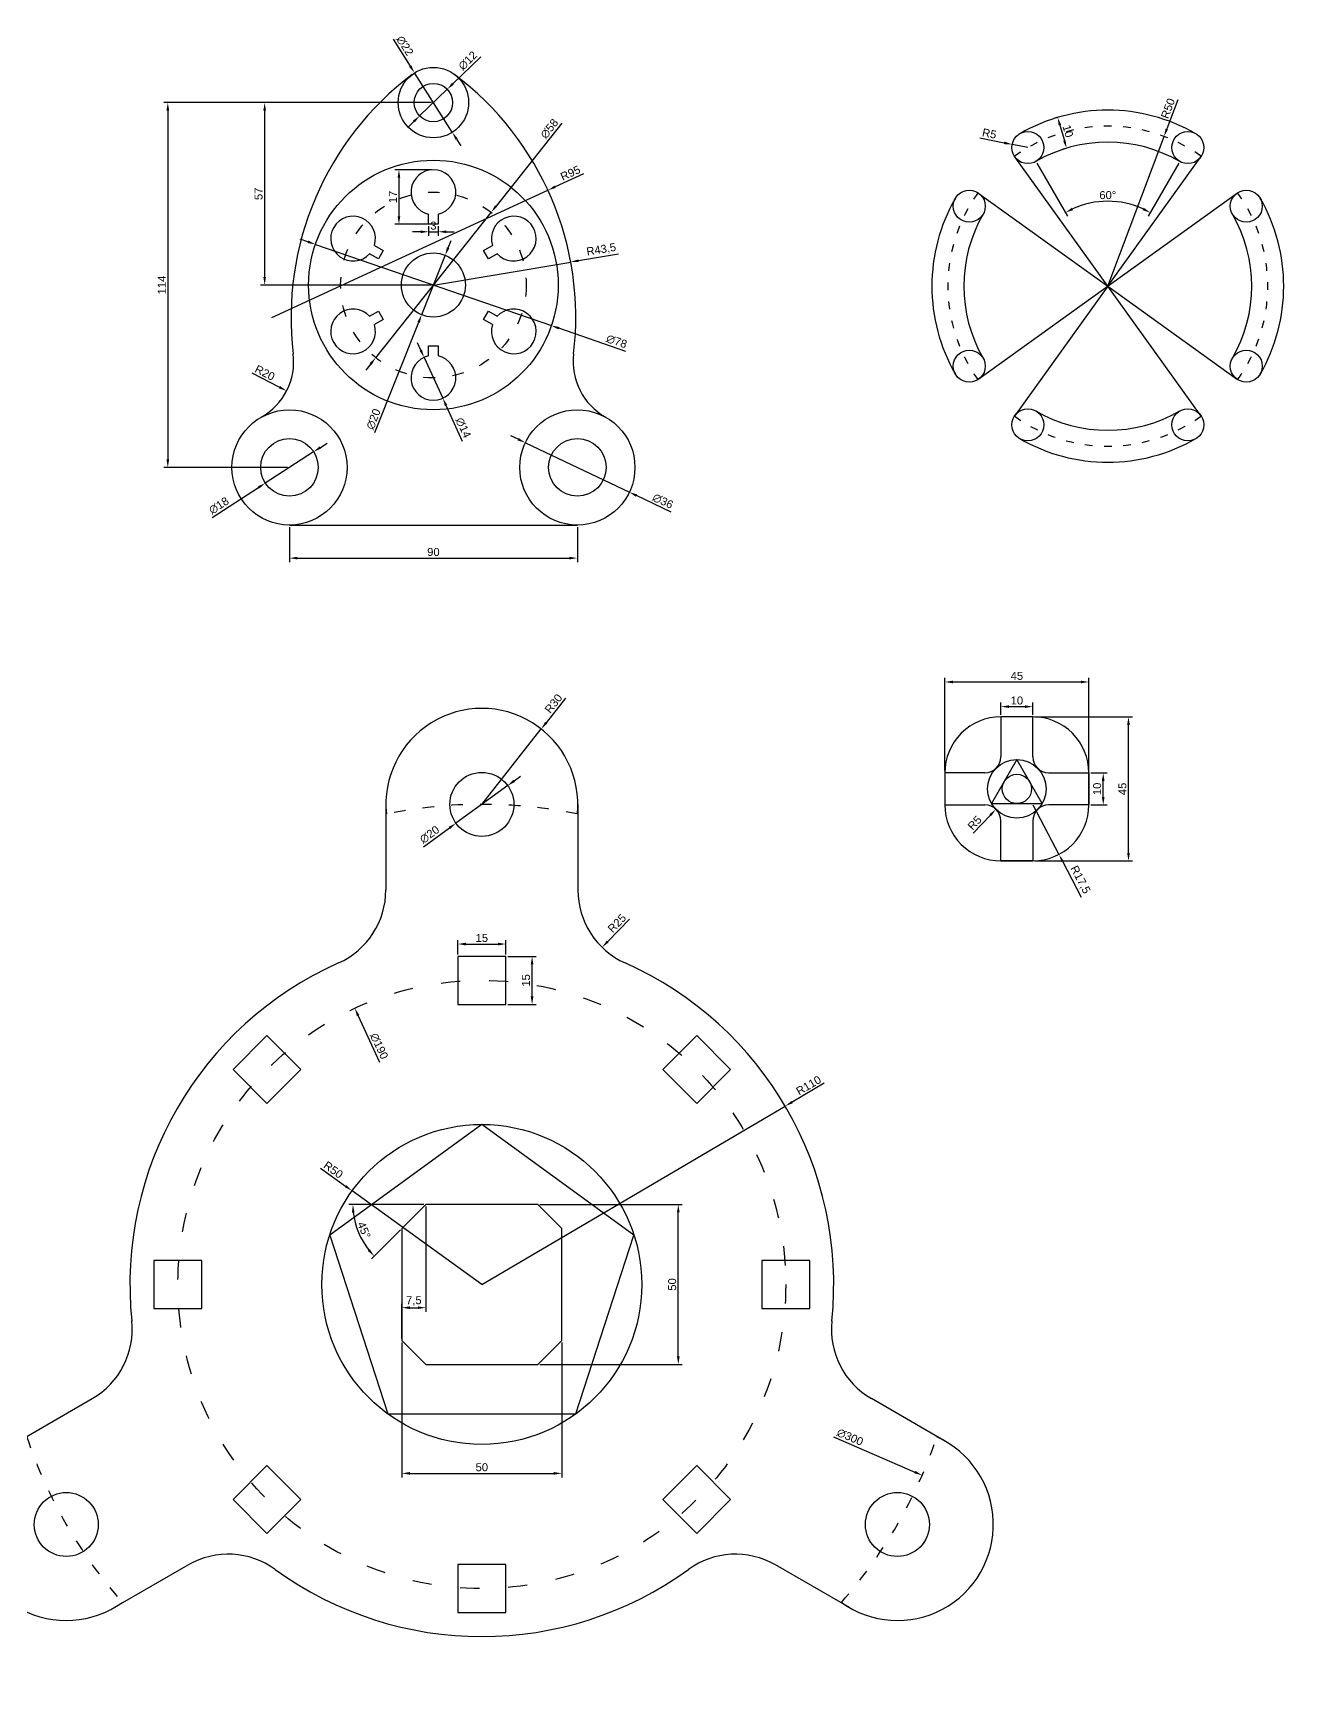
# Model space of a CAD drawing. Header units: millimetres. Extents: x 2087 to 2765, y 1259 to 1819.
# Drawn here: x 2374 to 2765, y 1259 to 1779 of the extents above; entities that cross this region are included whole.
import ezdxf

# ---------------------------------------------------------------- set-up
doc = ezdxf.new("R2010")
doc.units = ezdxf.units.MM
doc.linetypes.add('ACAD_ISO03W100', pattern=[30, 12, -18])
doc.styles.get("Standard").update_dxf_attribs({"font": 'arial.ttf'})
doc.dimstyles.new('ISO-25', dxfattribs={"dimtxt": 2.5, "dimasz": 2.5, "dimexe": 1.25, "dimexo": 0.625, "dimtad": 1, "dimtxsty": 'Standard', "dimcen": 2.5, "dimadec": 0, "dimazin": 0, "dimtfac": 1, "dimtmove": 0, "dimatfit": 3, "dimfxl": 0, "dimarcsym": 0})

# ---------------------------------------------------------------- blocks, each defined once
blk = doc.blocks.new('*U12')
blk.add_lwpolyline([(1.5, -5.34), (1.5, -8.5), (-1.5, -8.5), (-1.5, -5.34)])
blk.add_arc((0, 1.5), 7, 282.3736, 257.6264)
blk = doc.blocks.new('*U13')
at = {"color": 0, "linetype": 'ByBlock', "lineweight": -2, "transparency": 16777216}
blk.add_blockref('*U12', (2499.32, 1727.94), dxfattribs=at)
for p, rotation in [((2475.51, 1714.19), 59.99999999999999), ((2523.14, 1714.19), 300.0000000000001), ((2475.51, 1686.69), 120), ((2523.14, 1686.69), 240), ((2499.32, 1672.94), 180)]:
    blk.add_blockref('*U12', p, dxfattribs=dict(at, rotation=rotation))
blk = doc.blocks.new('*D14')
at = {"color": 0, "lineweight": -2, "transparency": 16777216}
for p, q in [((2514.14, 1771.76), (2505.44, 1763.35)), ((2495.01, 1753.28), (2503.64, 1761.61)), ((2493.21, 1751.54), (2491.41, 1749.8))]:
    blk.add_line(p, q, dxfattribs=at)
at = {"color": 0, "transparency": 16777216}
for points in [[(2505.15, 1763.65), (2505.73, 1763.05), (2503.64, 1761.61)], [(2492.92, 1751.84), (2493.5, 1751.24), (2495.01, 1753.28)]]:
    blk.add_solid(points, dxfattribs=at)
at = {"layer": 'Defpoints', "color": 0, "transparency": 16777216}
for p in [(2503.64, 1761.61), (2495.01, 1753.28)]:
    blk.add_point(p, dxfattribs=at)
at = {"color": 0, "transparency": 16777216, "insert": (2510.07, 1770.56), "char_height": 2.5, "attachment_point": 5, "rotation": 44.0078}
blk.add_mtext('∅12', dxfattribs=at)
blk = doc.blocks.new('*D15')
at = {"color": 0, "lineweight": -2, "transparency": 16777216}
for p, q in [((2486.71, 1777.3), (2492.08, 1768.84)), ((2505.22, 1748.16), (2493.42, 1766.73)), ((2506.56, 1746.05), (2507.91, 1743.94))]:
    blk.add_line(p, q, dxfattribs=at)
at = {"color": 0, "transparency": 16777216}
for points in [[(2492.43, 1769.06), (2491.73, 1768.62), (2493.42, 1766.73)], [(2506.92, 1746.27), (2506.21, 1745.83), (2505.22, 1748.16)]]:
    blk.add_solid(points, dxfattribs=at)
at = {"layer": 'Defpoints', "color": 0, "transparency": 16777216}
for p in [(2493.42, 1766.73), (2505.22, 1748.16)]:
    blk.add_point(p, dxfattribs=at)
at = {"color": 0, "transparency": 16777216, "insert": (2490.39, 1775.18), "char_height": 2.5, "attachment_point": 5, "rotation": 302.4365}
blk.add_mtext('∅22', dxfattribs=at)
blk = doc.blocks.new('*D16')
at = {"color": 0, "lineweight": -2, "transparency": 16777216}
for p, q in [((2461.88, 1648.34), (2446.77, 1638.55)), ((2463.98, 1649.7), (2466.07, 1651.05)), ((2430.17, 1627.8), (2444.67, 1637.19))]:
    blk.add_line(p, q, dxfattribs=at)
at = {"color": 0, "transparency": 16777216}
for points in [[(2463.75, 1650.05), (2464.2, 1649.35), (2461.88, 1648.34)], [(2444.44, 1637.54), (2444.9, 1636.84), (2446.77, 1638.55)]]:
    blk.add_solid(points, dxfattribs=at)
at = {"layer": 'Defpoints', "color": 0, "transparency": 16777216}
for p in [(2461.88, 1648.34), (2446.77, 1638.55)]:
    blk.add_point(p, dxfattribs=at)
at = {"color": 0, "transparency": 16777216, "insert": (2432.27, 1631.51), "char_height": 2.5, "attachment_point": 5, "rotation": 32.9239}
blk.add_mtext('∅18', dxfattribs=at)
blk = doc.blocks.new('*D17')
at = {"color": 0, "lineweight": -2, "transparency": 16777216}
for p, q in [((2525.81, 1652.26), (2523.56, 1653.33)), ((2528.07, 1651.18), (2560.58, 1635.71)), ((2573.61, 1629.51), (2562.83, 1634.63))]:
    blk.add_line(p, q, dxfattribs=at)
at = {"color": 0, "transparency": 16777216}
for points in [[(2525.99, 1652.63), (2525.63, 1651.88), (2528.07, 1651.18)], [(2563.01, 1635.01), (2562.65, 1634.26), (2560.58, 1635.71)]]:
    blk.add_solid(points, dxfattribs=at)
at = {"layer": 'Defpoints', "color": 0, "transparency": 16777216}
for p in [(2528.07, 1651.18), (2560.58, 1635.71)]:
    blk.add_point(p, dxfattribs=at)
at = {"color": 0, "transparency": 16777216, "insert": (2571.05, 1632.91), "char_height": 2.5, "attachment_point": 5, "rotation": 334.5445}
blk.add_mtext('∅36', dxfattribs=at)
blk = doc.blocks.new('*D18')
at = {"color": 0, "lineweight": -2, "transparency": 16777216}
for p, q in [((2460.08, 1713.96), (2457.72, 1714.77)), ((2462.45, 1713.14), (2536.2, 1687.75)), ((2559.52, 1679.72), (2538.56, 1686.93))]:
    blk.add_line(p, q, dxfattribs=at)
at = {"color": 0, "transparency": 16777216}
for points in [[(2460.22, 1714.35), (2459.95, 1713.56), (2462.45, 1713.14)], [(2538.7, 1687.33), (2538.43, 1686.54), (2536.2, 1687.75)]]:
    blk.add_solid(points, dxfattribs=at)
at = {"layer": 'Defpoints', "color": 0, "transparency": 16777216}
for p in [(2462.45, 1713.14), (2536.2, 1687.75)]:
    blk.add_point(p, dxfattribs=at)
at = {"color": 0, "transparency": 16777216, "insert": (2556.59, 1682.81), "char_height": 2.5, "attachment_point": 5, "rotation": 341.0001}
blk.add_mtext('∅78', dxfattribs=at)
blk = doc.blocks.new('*D19')
at = {"color": 0, "lineweight": -2, "transparency": 16777216}
for p, q in [((2539.48, 1751.01), (2518.91, 1725.11)), ((2481.29, 1677.74), (2517.36, 1723.15)), ((2479.73, 1675.78), (2478.18, 1673.82))]:
    blk.add_line(p, q, dxfattribs=at)
at = {"color": 0, "transparency": 16777216}
for points in [[(2518.59, 1725.37), (2519.24, 1724.85), (2517.36, 1723.15)], [(2479.41, 1676.04), (2480.06, 1675.52), (2481.29, 1677.74)]]:
    blk.add_solid(points, dxfattribs=at)
at = {"layer": 'Defpoints', "color": 0, "transparency": 16777216}
for p in [(2517.36, 1723.15), (2481.29, 1677.74)]:
    blk.add_point(p, dxfattribs=at)
at = {"color": 0, "transparency": 16777216, "insert": (2535.58, 1749.27), "char_height": 2.5, "attachment_point": 5, "rotation": 51.5446}
blk.add_mtext('∅58', dxfattribs=at)
blk = doc.blocks.new('*D20')
at = {"color": 0, "lineweight": -2, "transparency": 16777216}
for p, q in [((2495.36, 1680.08), (2494.32, 1682.35)), ((2496.41, 1677.81), (2502.24, 1665.08)), ((2508.43, 1651.59), (2503.28, 1662.81))]:
    blk.add_line(p, q, dxfattribs=at)
at = {"color": 0, "transparency": 16777216}
for points in [[(2495.74, 1680.25), (2494.98, 1679.91), (2496.41, 1677.81)], [(2503.66, 1662.98), (2502.91, 1662.64), (2502.24, 1665.08)]]:
    blk.add_solid(points, dxfattribs=at)
at = {"layer": 'Defpoints', "color": 0, "transparency": 16777216}
for p in [(2496.41, 1677.81), (2502.24, 1665.08)]:
    blk.add_point(p, dxfattribs=at)
at = {"color": 0, "transparency": 16777216, "insert": (2508.65, 1655.84), "char_height": 2.5, "attachment_point": 5, "rotation": 294.6378}
blk.add_mtext('∅14', dxfattribs=at)
blk = doc.blocks.new('*D21')
at = {"color": 0, "lineweight": -2, "transparency": 16777216}
for p, q in [((2503.93, 1712.07), (2504.85, 1714.39)), ((2503.01, 1709.74), (2495.64, 1691.15)), ((2481.05, 1654.31), (2494.72, 1688.82))]:
    blk.add_line(p, q, dxfattribs=at)
at = {"color": 0, "transparency": 16777216}
for points in [[(2503.54, 1712.22), (2504.31, 1711.91), (2503.01, 1709.74)], [(2494.33, 1688.98), (2495.11, 1688.67), (2495.64, 1691.15)]]:
    blk.add_solid(points, dxfattribs=at)
at = {"layer": 'Defpoints', "color": 0, "transparency": 16777216}
for p in [(2503.01, 1709.74), (2495.64, 1691.15)]:
    blk.add_point(p, dxfattribs=at)
at = {"color": 0, "transparency": 16777216, "insert": (2480.6, 1658.54), "char_height": 2.5, "attachment_point": 5, "rotation": 68.3882}
blk.add_mtext('∅20', dxfattribs=at)
blk = doc.blocks.new('*D22')
at = {"color": 0, "lineweight": -2, "transparency": 16777216}
for p, q in [((2498.7, 1757.44), (2445.32, 1757.44)), ((2446.57, 1754.94), (2446.57, 1702.94)), ((2498.7, 1700.44), (2445.32, 1700.44))]:
    blk.add_line(p, q, dxfattribs=at)
at = {"color": 0, "transparency": 16777216}
for points in [[(2446.15, 1754.94), (2446.98, 1754.94), (2446.57, 1757.44)], [(2446.15, 1702.94), (2446.98, 1702.94), (2446.57, 1700.44)]]:
    blk.add_solid(points, dxfattribs=at)
at = {"layer": 'Defpoints', "color": 0, "transparency": 16777216}
for p in [(2499.32, 1757.44), (2446.57, 1700.44), (2499.32, 1700.44)]:
    blk.add_point(p, dxfattribs=at)
at = {"color": 0, "transparency": 16777216, "insert": (2444.67, 1728.94), "char_height": 2.5, "attachment_point": 5, "rotation": 90}
blk.add_mtext('57', dxfattribs=at)
blk = doc.blocks.new('*D23')
at = {"color": 0, "lineweight": -2, "transparency": 16777216}
for p, q in [((2498.7, 1757.44), (2415.05, 1757.44)), ((2416.3, 1754.94), (2416.3, 1645.94)), ((2453.7, 1643.44), (2415.05, 1643.44))]:
    blk.add_line(p, q, dxfattribs=at)
at = {"color": 0, "transparency": 16777216}
for points in [[(2415.88, 1754.94), (2416.71, 1754.94), (2416.3, 1757.44)], [(2415.88, 1645.94), (2416.71, 1645.94), (2416.3, 1643.44)]]:
    blk.add_solid(points, dxfattribs=at)
at = {"layer": 'Defpoints', "color": 0, "transparency": 16777216}
for p in [(2499.32, 1757.44), (2416.3, 1643.44), (2454.32, 1643.44)]:
    blk.add_point(p, dxfattribs=at)
at = {"color": 0, "transparency": 16777216, "insert": (2414.42, 1700.44), "char_height": 2.5, "attachment_point": 5, "rotation": 90}
blk.add_mtext('114', dxfattribs=at)
blk = doc.blocks.new('*D24')
at = {"color": 0, "lineweight": -2, "transparency": 16777216}
for p, q in [((2454.32, 1624.82), (2454.32, 1613.86)), ((2544.32, 1624.82), (2544.32, 1613.86)), ((2456.82, 1615.11), (2541.82, 1615.11))]:
    blk.add_line(p, q, dxfattribs=at)
at = {"color": 0, "transparency": 16777216}
for points in [[(2456.82, 1615.53), (2456.82, 1614.7), (2454.32, 1615.11)], [(2541.82, 1615.53), (2541.82, 1614.7), (2544.32, 1615.11)]]:
    blk.add_solid(points, dxfattribs=at)
at = {"layer": 'Defpoints', "color": 0, "transparency": 16777216}
for p in [(2454.32, 1625.44), (2544.32, 1625.44), (2544.32, 1615.11)]:
    blk.add_point(p, dxfattribs=at)
at = {"color": 0, "transparency": 16777216, "insert": (2499.32, 1617.02), "char_height": 2.5, "attachment_point": 5}
blk.add_mtext('90', dxfattribs=at)
blk = doc.blocks.new('*D25')
at = {"color": 0, "lineweight": -2, "transparency": 16777216}
for p, q in [((2498.7, 1736.44), (2487.3, 1736.44)), ((2488.55, 1733.94), (2488.55, 1721.94)), ((2498.7, 1719.44), (2487.3, 1719.44))]:
    blk.add_line(p, q, dxfattribs=at)
at = {"color": 0, "transparency": 16777216}
for points in [[(2488.13, 1733.94), (2488.97, 1733.94), (2488.55, 1736.44)], [(2488.13, 1721.94), (2488.97, 1721.94), (2488.55, 1719.44)]]:
    blk.add_solid(points, dxfattribs=at)
at = {"layer": 'Defpoints', "color": 0, "transparency": 16777216}
for p in [(2499.32, 1736.44), (2488.55, 1719.44), (2499.32, 1719.44)]:
    blk.add_point(p, dxfattribs=at)
at = {"color": 0, "transparency": 16777216, "insert": (2486.67, 1727.94), "char_height": 2.5, "attachment_point": 5, "rotation": 90}
blk.add_mtext('17', dxfattribs=at)
blk = doc.blocks.new('*D26')
at = {"color": 0, "lineweight": -2, "transparency": 16777216}
for p, q in [((2495.32, 1717.08), (2492.82, 1717.08)), ((2497.82, 1718.82), (2497.82, 1715.83)), ((2497.82, 1717.08), (2500.82, 1717.08)), ((2500.82, 1718.82), (2500.82, 1715.83)), ((2503.32, 1717.08), (2505.82, 1717.08))]:
    blk.add_line(p, q, dxfattribs=at)
at = {"color": 0, "transparency": 16777216}
for points in [[(2495.32, 1717.49), (2495.32, 1716.66), (2497.82, 1717.08)], [(2503.32, 1717.49), (2503.32, 1716.66), (2500.82, 1717.08)]]:
    blk.add_solid(points, dxfattribs=at)
at = {"layer": 'Defpoints', "color": 0, "transparency": 16777216}
for p in [(2497.82, 1719.44), (2500.82, 1719.44), (2500.82, 1717.08)]:
    blk.add_point(p, dxfattribs=at)
at = {"color": 0, "transparency": 16777216, "insert": (2499.32, 1718.98), "char_height": 2.5, "attachment_point": 5}
blk.add_mtext('3', dxfattribs=at)
blk = doc.blocks.new('*D27')
at = {"color": 0, "lineweight": -2, "transparency": 16777216}
for p, q in [((2546.23, 1735.2), (2537.38, 1731.12)), ((2448.83, 1690.32), (2535.11, 1730.07))]:
    blk.add_line(p, q, dxfattribs=at)
at = {"color": 0, "transparency": 16777216}
blk.add_solid([(2537.21, 1731.5), (2537.55, 1730.74), (2535.11, 1730.07)], dxfattribs=at)
at = {"layer": 'Defpoints', "color": 0, "transparency": 16777216}
for p in [(2535.11, 1730.07), (2448.83, 1690.32)]:
    blk.add_point(p, dxfattribs=at)
at = {"color": 0, "transparency": 16777216, "insert": (2542.14, 1735.41), "char_height": 2.5, "attachment_point": 5, "rotation": 24.7403}
blk.add_mtext('R95', dxfattribs=at)
blk = doc.blocks.new('*D28')
at = {"color": 0, "lineweight": -2, "transparency": 16777216}
for p, q in [((2557.17, 1710.13), (2544.69, 1708.04)), ((2499.32, 1700.44), (2542.23, 1707.63))]:
    blk.add_line(p, q, dxfattribs=at)
at = {"color": 0, "transparency": 16777216}
blk.add_solid([(2544.62, 1708.45), (2544.76, 1707.63), (2542.23, 1707.63)], dxfattribs=at)
at = {"layer": 'Defpoints', "color": 0, "transparency": 16777216}
for p in [(2542.23, 1707.63), (2499.32, 1700.44)]:
    blk.add_point(p, dxfattribs=at)
at = {"color": 0, "transparency": 16777216, "insert": (2551.81, 1711.39), "char_height": 2.5, "attachment_point": 5, "rotation": 9.5075}
blk.add_mtext('R43,5', dxfattribs=at)
blk = doc.blocks.new('*D29')
at = {"color": 0, "lineweight": -2, "transparency": 16777216}
blk.add_line((2442.56, 1672.97), (2451.2, 1668.51), dxfattribs=at)
at = {"color": 0, "transparency": 16777216}
blk.add_solid([(2451.39, 1668.88), (2451.01, 1668.14), (2453.42, 1667.37)], dxfattribs=at)
at = {"layer": 'Defpoints', "color": 0, "transparency": 16777216}
for p in [(2435.65, 1676.54), (2453.42, 1667.37)]:
    blk.add_point(p, dxfattribs=at)
at = {"color": 0, "transparency": 16777216, "insert": (2446.64, 1673), "char_height": 2.5, "attachment_point": 5, "rotation": 332.702}
blk.add_mtext('R20', dxfattribs=at)
blk = doc.blocks.new('*D30')
at = {"color": 0, "lineweight": -2, "transparency": 16777216}
for p, q in [((2687.94, 1738.51), (2697.49, 1721.98)), ((2732.32, 1738.51), (2722.78, 1721.98))]:
    blk.add_line(p, q, dxfattribs=at)
blk.add_arc((2710.13, 1700.08), 26.54, 65.3992, 114.6008, dxfattribs=at)
at = {"color": 0, "transparency": 16777216}
for points in [[(2699.27, 1723.84), (2698.89, 1724.58), (2696.86, 1723.06)], [(2721.37, 1724.58), (2720.99, 1723.84), (2723.4, 1723.06)]]:
    blk.add_solid(points, dxfattribs=at)
at = {"layer": 'Defpoints', "color": 0, "transparency": 16777216}
for p in [(2685.13, 1743.38), (2735.13, 1743.38), (2687.63, 1739.05), (2732.63, 1739.05), (2714.74, 1726.21)]:
    blk.add_point(p, dxfattribs=at)
at = {"color": 0, "transparency": 16777216, "insert": (2710.13, 1728.52), "char_height": 2.5, "attachment_point": 5}
blk.add_mtext('60°', dxfattribs=at)
blk = doc.blocks.new('*D31')
at = {"color": 0, "lineweight": -2, "transparency": 16777216}
for p, q in [((2694.22, 1752.73), (2693.26, 1752.45)), ((2695.16, 1750.4), (2696.55, 1745.59)), ((2697.01, 1743.12), (2696.04, 1742.84))]:
    blk.add_line(p, q, dxfattribs=at)
at = {"color": 0, "transparency": 16777216}
for points in [[(2695.56, 1750.51), (2694.76, 1750.28), (2694.46, 1752.8)], [(2696.95, 1745.71), (2696.15, 1745.48), (2697.24, 1743.19)]]:
    blk.add_solid(points, dxfattribs=at)
at = {"layer": 'Defpoints', "color": 0, "transparency": 16777216}
for p in [(2694.82, 1752.9), (2697.24, 1743.19), (2697.61, 1743.3)]:
    blk.add_point(p, dxfattribs=at)
at = {"color": 0, "transparency": 16777216, "insert": (2697.68, 1748.52), "char_height": 2.5, "attachment_point": 5, "rotation": 286.1598}
blk.add_mtext('10', dxfattribs=at)
blk = doc.blocks.new('*D32')
at = {"color": 0, "lineweight": -2, "transparency": 16777216}
for p, q in [((2732, 1758.32), (2728.59, 1749.22)), ((2710.13, 1700.08), (2727.71, 1746.88))]:
    blk.add_line(p, q, dxfattribs=at)
at = {"color": 0, "transparency": 16777216}
blk.add_solid([(2728.2, 1749.37), (2728.98, 1749.08), (2727.71, 1746.88)], dxfattribs=at)
at = {"layer": 'Defpoints', "color": 0, "transparency": 16777216}
for p in [(2727.71, 1746.88), (2710.13, 1700.08)]:
    blk.add_point(p, dxfattribs=at)
at = {"color": 0, "transparency": 16777216, "insert": (2728.95, 1755.61), "char_height": 2.5, "attachment_point": 5, "rotation": 69.4189}
blk.add_mtext('R50', dxfattribs=at)
blk = doc.blocks.new('*D33')
at = {"color": 0, "lineweight": -2, "transparency": 16777216}
for p, q in [((2670.14, 1746.42), (2677.78, 1744.87)), ((2685.13, 1743.38), (2680.23, 1744.37))]:
    blk.add_line(p, q, dxfattribs=at)
at = {"color": 0, "transparency": 16777216}
blk.add_solid([(2677.86, 1745.28), (2677.7, 1744.46), (2680.23, 1744.37)], dxfattribs=at)
at = {"layer": 'Defpoints', "color": 0, "transparency": 16777216}
for p in [(2680.23, 1744.37), (2685.13, 1743.38)]:
    blk.add_point(p, dxfattribs=at)
at = {"color": 0, "transparency": 16777216, "insert": (2673.11, 1747.75), "char_height": 2.5, "attachment_point": 5, "rotation": 348.5253}
blk.add_mtext('R5', dxfattribs=at)
blk = doc.blocks.new('*U45')
blk.add_lwpolyline([(-7.5, -7.5), (7.5, -7.5), (7.5, 7.5), (-7.5, 7.5)], close=True)
blk = doc.blocks.new('*U46')
at = {"color": 0, "linetype": 'ByBlock', "lineweight": -2, "transparency": 16777216}
blk.add_blockref('*U45', (2734.21, 1483.17), dxfattribs=at)
for p, rotation in [((2667.03, 1455.35), 45), ((2801.38, 1455.35), 315), ((2639.21, 1388.17), 90), ((2829.21, 1388.17), 270), ((2667.03, 1321), 135), ((2801.38, 1321), 225), ((2734.21, 1293.17), 180)]:
    blk.add_blockref('*U45', p, dxfattribs=dict(at, rotation=rotation))
blk = doc.blocks.new('*U47')
for p, q in [((-30, 9.77), (-30, -16.94)), ((30, 9.77), (30, -16.94))]:
    blk.add_line(p, q)
blk.add_circle((0, 9.77), 10)
for centre, radius, start, end in [((0, 9.77), 30, 354.2608, 185.7392), ((0, 9.77), 30, 354.2608, 185.7392), ((0, 9.77), 30, 354.2608, 185.7392), ((-55, -16.94), 25, 294.0421, 0), ((55, -16.94), 25, 180, 245.9579)]:
    blk.add_arc(centre, radius, start, end)
at = {"linetype": 'ACAD_ISO03W100', "ltscale": 0.3}
blk.add_arc((0, -140.23), 150, 78.5217, 101.4783, dxfattribs=at)
blk = doc.blocks.new('*U48')
at = {"color": 0, "linetype": 'ByBlock', "lineweight": -2, "transparency": 16777216}
blk.add_blockref('*U47', (2734.21, 1528.4), dxfattribs=at)
for p, rotation in [((2612.77, 1318.06), 120), ((2855.65, 1318.06), 240)]:
    blk.add_blockref('*U47', p, dxfattribs=dict(at, rotation=rotation))
blk = doc.blocks.new('*D49')
at = {"color": 0, "lineweight": -2, "transparency": 16777216}
for p, q in [((2506.96, 1491.3), (2506.96, 1495.78)), ((2509.46, 1494.53), (2519.46, 1494.53)), ((2521.96, 1491.3), (2521.96, 1495.78))]:
    blk.add_line(p, q, dxfattribs=at)
at = {"color": 0, "transparency": 16777216}
for points in [[(2509.46, 1494.95), (2509.46, 1494.11), (2506.96, 1494.53)], [(2519.46, 1494.95), (2519.46, 1494.11), (2521.96, 1494.53)]]:
    blk.add_solid(points, dxfattribs=at)
at = {"layer": 'Defpoints', "color": 0, "transparency": 16777216}
for p in [(2521.96, 1494.53), (2506.96, 1490.67), (2521.96, 1490.67)]:
    blk.add_point(p, dxfattribs=at)
at = {"color": 0, "transparency": 16777216, "insert": (2514.46, 1496.43), "char_height": 2.5, "attachment_point": 5}
blk.add_mtext('15', dxfattribs=at)
blk = doc.blocks.new('*D50')
at = {"color": 0, "lineweight": -2, "transparency": 16777216}
for p, q in [((2522.58, 1490.67), (2531.42, 1490.67)), ((2530.17, 1478.17), (2530.17, 1488.17)), ((2522.58, 1475.67), (2531.42, 1475.67))]:
    blk.add_line(p, q, dxfattribs=at)
at = {"color": 0, "transparency": 16777216}
for points in [[(2529.75, 1488.17), (2530.58, 1488.17), (2530.17, 1490.67)], [(2529.75, 1478.17), (2530.58, 1478.17), (2530.17, 1475.67)]]:
    blk.add_solid(points, dxfattribs=at)
at = {"layer": 'Defpoints', "color": 0, "transparency": 16777216}
for p in [(2521.96, 1490.67), (2530.17, 1490.67), (2521.96, 1475.67)]:
    blk.add_point(p, dxfattribs=at)
at = {"color": 0, "transparency": 16777216, "insert": (2528.27, 1483.17), "char_height": 2.5, "attachment_point": 5, "rotation": 90}
blk.add_mtext('15', dxfattribs=at)
blk = doc.blocks.new('*D51')
at = {"color": 0, "lineweight": -2, "transparency": 16777216}
for p, q in [((2496.96, 1412.55), (2496.96, 1379.66)), ((2489.46, 1371.3), (2489.46, 1382.16)), ((2491.96, 1380.91), (2494.46, 1380.91))]:
    blk.add_line(p, q, dxfattribs=at)
at = {"color": 0, "transparency": 16777216}
for points in [[(2491.96, 1381.33), (2491.96, 1380.5), (2489.46, 1380.91)], [(2494.46, 1381.33), (2494.46, 1380.5), (2496.96, 1380.91)]]:
    blk.add_solid(points, dxfattribs=at)
at = {"layer": 'Defpoints', "color": 0, "transparency": 16777216}
for p in [(2496.96, 1413.17), (2496.96, 1380.91), (2489.46, 1370.67)]:
    blk.add_point(p, dxfattribs=at)
at = {"color": 0, "transparency": 16777216, "insert": (2493.21, 1383.03), "char_height": 2.5, "attachment_point": 5}
blk.add_mtext('7,5', dxfattribs=at)
blk = doc.blocks.new('*D52')
at = {"color": 0, "lineweight": -2, "transparency": 16777216}
for p, q in [((2489.46, 1370.05), (2489.46, 1327.9)), ((2539.46, 1370.05), (2539.46, 1327.9)), ((2491.96, 1329.15), (2536.96, 1329.15))]:
    blk.add_line(p, q, dxfattribs=at)
at = {"color": 0, "transparency": 16777216}
for points in [[(2491.96, 1329.57), (2491.96, 1328.74), (2489.46, 1329.15)], [(2536.96, 1329.57), (2536.96, 1328.74), (2539.46, 1329.15)]]:
    blk.add_solid(points, dxfattribs=at)
at = {"layer": 'Defpoints', "color": 0, "transparency": 16777216}
for p in [(2489.46, 1370.67), (2539.46, 1370.67), (2539.46, 1329.15)]:
    blk.add_point(p, dxfattribs=at)
at = {"color": 0, "transparency": 16777216, "insert": (2514.46, 1331.05), "char_height": 2.5, "attachment_point": 5}
blk.add_mtext('50', dxfattribs=at)
blk = doc.blocks.new('*D53')
at = {"color": 0, "lineweight": -2, "transparency": 16777216}
for p, q in [((2532.58, 1413.17), (2577.12, 1413.17)), ((2575.87, 1365.67), (2575.87, 1410.67)), ((2532.58, 1363.17), (2577.12, 1363.17))]:
    blk.add_line(p, q, dxfattribs=at)
at = {"color": 0, "transparency": 16777216}
for points in [[(2575.45, 1410.67), (2576.29, 1410.67), (2575.87, 1413.17)], [(2575.45, 1365.67), (2576.29, 1365.67), (2575.87, 1363.17)]]:
    blk.add_solid(points, dxfattribs=at)
at = {"layer": 'Defpoints', "color": 0, "transparency": 16777216}
for p in [(2531.96, 1413.17), (2575.87, 1413.17), (2531.96, 1363.17)]:
    blk.add_point(p, dxfattribs=at)
at = {"color": 0, "transparency": 16777216, "insert": (2573.97, 1388.17), "char_height": 2.5, "attachment_point": 5, "rotation": 90}
blk.add_mtext('50', dxfattribs=at)
blk = doc.blocks.new('*D54')
at = {"color": 0, "lineweight": -2, "transparency": 16777216}
for p, q in [((2540.6, 1571.32), (2534.58, 1563.69)), ((2514.46, 1538.17), (2533.03, 1561.73))]:
    blk.add_line(p, q, dxfattribs=at)
at = {"color": 0, "transparency": 16777216}
blk.add_solid([(2534.25, 1563.95), (2534.91, 1563.43), (2533.03, 1561.73)], dxfattribs=at)
at = {"layer": 'Defpoints', "color": 0, "transparency": 16777216}
for p in [(2533.03, 1561.73), (2514.46, 1538.17)]:
    blk.add_point(p, dxfattribs=at)
at = {"color": 0, "transparency": 16777216, "insert": (2536.87, 1569.67), "char_height": 2.5, "attachment_point": 5, "rotation": 51.7463}
blk.add_mtext('R30', dxfattribs=at)
blk = doc.blocks.new('*D55')
at = {"color": 0, "lineweight": -2, "transparency": 16777216}
for p, q in [((2463.99, 1424.55), (2471.87, 1418.87)), ((2514.46, 1388.17), (2473.9, 1417.41))]:
    blk.add_line(p, q, dxfattribs=at)
at = {"color": 0, "transparency": 16777216}
blk.add_solid([(2472.11, 1419.21), (2471.62, 1418.53), (2473.9, 1417.41)], dxfattribs=at)
at = {"layer": 'Defpoints', "color": 0, "transparency": 16777216}
for p in [(2473.9, 1417.41), (2514.46, 1388.17)]:
    blk.add_point(p, dxfattribs=at)
at = {"color": 0, "transparency": 16777216, "insert": (2468.03, 1423.98), "char_height": 2.5, "attachment_point": 5, "rotation": 324.217}
blk.add_mtext('R50', dxfattribs=at)
blk = doc.blocks.new('*D56')
at = {"color": 0, "lineweight": -2, "transparency": 16777216}
for p, q in [((2621.51, 1451.06), (2611.46, 1445.16)), ((2514.46, 1388.17), (2609.3, 1443.89))]:
    blk.add_line(p, q, dxfattribs=at)
at = {"color": 0, "transparency": 16777216}
blk.add_solid([(2611.25, 1445.52), (2611.67, 1444.8), (2609.3, 1443.89)], dxfattribs=at)
at = {"layer": 'Defpoints', "color": 0, "transparency": 16777216}
for p in [(2609.3, 1443.89), (2514.46, 1388.17)]:
    blk.add_point(p, dxfattribs=at)
at = {"color": 0, "transparency": 16777216, "insert": (2616.6, 1450.38), "char_height": 2.5, "attachment_point": 5, "rotation": 30.4351}
blk.add_mtext('R110', dxfattribs=at)
blk = doc.blocks.new('*D57')
at = {"color": 0, "lineweight": -2, "transparency": 16777216}
blk.add_line((2560.58, 1502.3), (2553.8, 1495.31), dxfattribs=at)
at = {"color": 0, "transparency": 16777216}
blk.add_solid([(2553.5, 1495.6), (2554.09, 1495.02), (2552.06, 1493.51)], dxfattribs=at)
at = {"layer": 'Defpoints', "color": 0, "transparency": 16777216}
for p in [(2569.46, 1511.46), (2552.06, 1493.51)]:
    blk.add_point(p, dxfattribs=at)
at = {"color": 0, "transparency": 16777216, "insert": (2556.69, 1501.02), "char_height": 2.5, "attachment_point": 5, "rotation": 45.8828}
blk.add_mtext('R25', dxfattribs=at)
blk = doc.blocks.new('*D58')
at = {"color": 0, "lineweight": -2, "transparency": 16777216}
for p, q in [((2522.55, 1544.05), (2506.37, 1532.29)), ((2524.57, 1545.52), (2526.59, 1546.99)), ((2496.22, 1524.92), (2504.35, 1530.82))]:
    blk.add_line(p, q, dxfattribs=at)
at = {"color": 0, "transparency": 16777216}
for points in [[(2524.32, 1545.86), (2524.81, 1545.18), (2522.55, 1544.05)], [(2504.1, 1531.16), (2504.59, 1530.48), (2506.37, 1532.29)]]:
    blk.add_solid(points, dxfattribs=at)
at = {"layer": 'Defpoints', "color": 0, "transparency": 16777216}
for p in [(2522.55, 1544.05), (2506.37, 1532.29)]:
    blk.add_point(p, dxfattribs=at)
at = {"color": 0, "transparency": 16777216, "insert": (2498.12, 1528.73), "char_height": 2.5, "attachment_point": 5, "rotation": 36.0118}
blk.add_mtext('∅20', dxfattribs=at)
blk = doc.blocks.new('*D59')
at = {"color": 0, "lineweight": -2, "transparency": 16777216}
blk.add_line((2482.55, 1457.52), (2475.79, 1472.2), dxfattribs=at)
at = {"color": 0, "transparency": 16777216}
blk.add_solid([(2476.17, 1472.38), (2475.41, 1472.03), (2474.75, 1474.47)], dxfattribs=at)
at = {"layer": 'Defpoints', "color": 0, "transparency": 16777216}
for p in [(2474.75, 1474.47), (2554.17, 1301.87)]:
    blk.add_point(p, dxfattribs=at)
at = {"color": 0, "transparency": 16777216, "insert": (2482.35, 1462.65), "char_height": 2.5, "attachment_point": 5, "rotation": 294.7097}
blk.add_mtext('∅190', dxfattribs=at)
blk = doc.blocks.new('*D60')
at = {"color": 0, "lineweight": -2, "transparency": 16777216}
blk.add_line((2624.42, 1340.55), (2649.81, 1329.55), dxfattribs=at)
at = {"color": 0, "transparency": 16777216}
blk.add_solid([(2649.97, 1329.93), (2649.64, 1329.17), (2652.1, 1328.56)], dxfattribs=at)
at = {"layer": 'Defpoints', "color": 0, "transparency": 16777216}
for p in [(2376.81, 1447.79), (2652.1, 1328.56)]:
    blk.add_point(p, dxfattribs=at)
at = {"color": 0, "transparency": 16777216, "insert": (2629.55, 1340.47), "char_height": 2.5, "attachment_point": 5, "rotation": 336.5822}
blk.add_mtext('∅300', dxfattribs=at)
blk = doc.blocks.new('*D61')
at = {"color": 0, "lineweight": -2, "transparency": 16777216}
for p, q in [((2496.33, 1413.17), (2472.89, 1413.17)), ((2489.02, 1405.23), (2479.94, 1396.15))]:
    blk.add_line(p, q, dxfattribs=at)
blk.add_arc((2496.96, 1413.17), 22.82, 186.28, 218.72, dxfattribs=at)
at = {"color": 0, "transparency": 16777216}
for points in [[(2473.86, 1410.65), (2474.69, 1410.7), (2474.14, 1413.17)], [(2479.46, 1399.17), (2478.84, 1398.62), (2480.82, 1397.03)]]:
    blk.add_solid(points, dxfattribs=at)
at = {"layer": 'Defpoints', "color": 0, "transparency": 16777216}
for p in [(2496.96, 1413.17), (2496.96, 1413.17), (2531.96, 1413.17), (2474.92, 1407.26), (2489.46, 1405.67)]:
    blk.add_point(p, dxfattribs=at)
at = {"color": 0, "transparency": 16777216, "insert": (2477.63, 1405.16), "char_height": 2.5, "attachment_point": 5, "rotation": 292.5}
blk.add_mtext('45°', dxfattribs=at)
blk = doc.blocks.new('*D62')
at = {"color": 0, "lineweight": -2, "transparency": 16777216}
for p, q in [((2676.71, 1566.13), (2676.71, 1569.96)), ((2686.71, 1566.13), (2686.71, 1569.96)), ((2679.21, 1568.71), (2684.21, 1568.71))]:
    blk.add_line(p, q, dxfattribs=at)
at = {"color": 0, "transparency": 16777216}
for points in [[(2679.21, 1569.13), (2679.21, 1568.29), (2676.71, 1568.71)], [(2684.21, 1569.13), (2684.21, 1568.29), (2686.71, 1568.71)]]:
    blk.add_solid(points, dxfattribs=at)
at = {"layer": 'Defpoints', "color": 0, "transparency": 16777216}
for p in [(2676.71, 1565.51), (2686.71, 1568.71), (2686.71, 1565.51)]:
    blk.add_point(p, dxfattribs=at)
at = {"color": 0, "transparency": 16777216, "insert": (2681.71, 1570.61), "char_height": 2.5, "attachment_point": 5}
blk.add_mtext('10', dxfattribs=at)
blk = doc.blocks.new('*D63')
at = {"color": 0, "lineweight": -2, "transparency": 16777216}
for p, q in [((2659.21, 1548.63), (2659.21, 1577.66)), ((2661.71, 1576.41), (2701.71, 1576.41)), ((2704.21, 1548.63), (2704.21, 1577.66))]:
    blk.add_line(p, q, dxfattribs=at)
at = {"color": 0, "transparency": 16777216}
for points in [[(2661.71, 1576.83), (2661.71, 1575.99), (2659.21, 1576.41)], [(2701.71, 1576.83), (2701.71, 1575.99), (2704.21, 1576.41)]]:
    blk.add_solid(points, dxfattribs=at)
at = {"layer": 'Defpoints', "color": 0, "transparency": 16777216}
for p in [(2704.21, 1576.41), (2659.21, 1548.01), (2704.21, 1548.01)]:
    blk.add_point(p, dxfattribs=at)
at = {"color": 0, "transparency": 16777216, "insert": (2681.71, 1578.31), "char_height": 2.5, "attachment_point": 5}
blk.add_mtext('45', dxfattribs=at)
blk = doc.blocks.new('*D64')
at = {"color": 0, "lineweight": -2, "transparency": 16777216}
for p, q in [((2704.84, 1548.01), (2709.95, 1548.01)), ((2708.7, 1540.51), (2708.7, 1545.51)), ((2704.84, 1538.01), (2709.95, 1538.01))]:
    blk.add_line(p, q, dxfattribs=at)
at = {"color": 0, "transparency": 16777216}
for points in [[(2708.28, 1545.51), (2709.12, 1545.51), (2708.7, 1548.01)], [(2708.28, 1540.51), (2709.12, 1540.51), (2708.7, 1538.01)]]:
    blk.add_solid(points, dxfattribs=at)
at = {"layer": 'Defpoints', "color": 0, "transparency": 16777216}
for p in [(2704.21, 1548.01), (2708.7, 1548.01), (2704.21, 1538.01)]:
    blk.add_point(p, dxfattribs=at)
at = {"color": 0, "transparency": 16777216, "insert": (2706.8, 1543.01), "char_height": 2.5, "attachment_point": 5, "rotation": 90}
blk.add_mtext('10', dxfattribs=at)
blk = doc.blocks.new('*D65')
at = {"color": 0, "lineweight": -2, "transparency": 16777216}
for p, q in [((2687.34, 1565.51), (2717.85, 1565.51)), ((2716.6, 1523.01), (2716.6, 1563.01)), ((2687.34, 1520.51), (2717.85, 1520.51))]:
    blk.add_line(p, q, dxfattribs=at)
at = {"color": 0, "transparency": 16777216}
for points in [[(2716.18, 1563.01), (2717.02, 1563.01), (2716.6, 1565.51)], [(2716.18, 1523.01), (2717.02, 1523.01), (2716.6, 1520.51)]]:
    blk.add_solid(points, dxfattribs=at)
at = {"layer": 'Defpoints', "color": 0, "transparency": 16777216}
for p in [(2686.71, 1565.51), (2716.6, 1565.51), (2686.71, 1520.51)]:
    blk.add_point(p, dxfattribs=at)
at = {"color": 0, "transparency": 16777216, "insert": (2714.7, 1543.01), "char_height": 2.5, "attachment_point": 5, "rotation": 90}
blk.add_mtext('45', dxfattribs=at)
blk = doc.blocks.new('*D66')
at = {"color": 0, "lineweight": -2, "transparency": 16777216}
blk.add_line((2668.08, 1529.15), (2673.43, 1534.82), dxfattribs=at)
at = {"color": 0, "transparency": 16777216}
blk.add_solid([(2673.13, 1535.11), (2673.73, 1534.54), (2675.14, 1536.64)], dxfattribs=at)
at = {"layer": 'Defpoints', "color": 0, "transparency": 16777216}
for p in [(2675.14, 1536.64), (2671.71, 1533.01)]:
    blk.add_point(p, dxfattribs=at)
at = {"color": 0, "transparency": 16777216, "insert": (2668.52, 1532.38), "char_height": 2.5, "attachment_point": 5, "rotation": 46.6725}
blk.add_mtext('R5', dxfattribs=at)
blk = doc.blocks.new('*D67')
at = {"color": 0, "lineweight": -2, "transparency": 16777216}
for p, q in [((2686.71, 1538.01), (2694.86, 1522.52)), ((2701.92, 1509.11), (2696.03, 1520.31))]:
    blk.add_line(p, q, dxfattribs=at)
at = {"color": 0, "transparency": 16777216}
blk.add_solid([(2696.4, 1520.5), (2695.66, 1520.11), (2694.86, 1522.52)], dxfattribs=at)
at = {"layer": 'Defpoints', "color": 0, "transparency": 16777216}
for p in [(2686.71, 1538.01), (2694.86, 1522.52)]:
    blk.add_point(p, dxfattribs=at)
at = {"color": 0, "transparency": 16777216, "insert": (2701.44, 1514.59), "char_height": 2.5, "attachment_point": 5, "rotation": 297.7584}
blk.add_mtext('R17,5', dxfattribs=at)

msp = doc.modelspace()

# ---------------------------------------------------------------- linework, layer by layer
for p, q in [((2710.132, 1700.076), (2681.073, 1740.456)), ((2710.132, 1700.076), (2739.19, 1740.456)), ((2669.544, 1729.275), (2710.132, 1700.076)), ((2669.544, 1670.876), (2750.72, 1729.275)), ((2710.132, 1700.076), (2680.932, 1659.488)), ((2739.331, 1659.488), (2710.132, 1700.076)), ((2710.132, 1700.076), (2750.72, 1670.876)), ((2454.323, 1625.445), (2544.323, 1625.445))]:
    msp.add_line(p, q)
msp.add_lwpolyline([(2676.713, 1520.505), (2686.713, 1520.505, 0.4142136), (2704.213, 1538.005), (2704.213, 1548.005, 0.4142136), (2686.713, 1565.505), (2676.713, 1565.505, 0.4142136), (2659.213, 1548.005), (2659.213, 1538.005, 0.4142136)], format="xyb", close=True)
for points in [[(2686.713, 1553.005), (2686.713, 1565.505), (2676.713, 1565.505), (2676.713, 1553.005)], [(2671.713, 1548.005), (2659.213, 1548.005), (2659.213, 1538.005), (2671.713, 1538.005)], [(2691.713, 1548.005), (2704.213, 1548.005), (2704.213, 1538.005), (2691.713, 1538.005)], [(2686.713, 1533.005), (2686.713, 1520.505), (2676.713, 1520.505), (2676.713, 1533.005)]]:
    msp.add_lwpolyline(points)
for points in [[(2681.713, 1552.148), (2673.796, 1538.434), (2689.631, 1538.434)], [(2514.458, 1438.17), (2466.906, 1403.621), (2485.069, 1347.72), (2543.848, 1347.72), (2562.011, 1403.621)], [(2496.958, 1363.17), (2531.958, 1363.17), (2539.458, 1370.67), (2539.458, 1405.67), (2531.958, 1413.17), (2496.958, 1413.17), (2489.458, 1405.67), (2489.458, 1370.67)]]:
    msp.add_lwpolyline(points, close=True)
for centre, radius in [((2499.323, 1757.445), 11), ((2499.323, 1757.445), 11), ((2499.323, 1757.445), 6), ((2499.323, 1757.445), 6), ((2685.132, 1743.377), 5), ((2735.132, 1743.377), 5), ((2499.323, 1700.445), 39), ((2666.83, 1725.076), 5), ((2753.433, 1725.076), 5), ((2499.323, 1700.445), 10), ((2666.83, 1675.076), 5), ((2753.433, 1675.076), 5), ((2454.323, 1643.445), 18), ((2544.323, 1643.445), 18), ((2685.132, 1656.774), 5), ((2735.132, 1656.774), 5), ((2454.323, 1643.445), 9), ((2544.323, 1643.445), 9), ((2681.713, 1543.005), 9.142), ((2681.713, 1543.005), 4.571), ((2514.458, 1388.17), 50)]:
    msp.add_circle(centre, radius)
at = {"linetype": 'ACAD_ISO03W100', "ltscale": 0.3}
msp.add_circle((2499.323, 1700.445), 29, dxfattribs=at)
at = {"linetype": 'ACAD_ISO03W100', "ltscale": 0.5}
msp.add_circle((2514.458, 1388.17), 95, dxfattribs=at)
for centre, radius, start, end in [((2549.817, 1690.315), 95, 126.9501, 186.88089), ((2448.829, 1690.315), 95, 353.11911, 53.0499), ((2710.132, 1700.076), 55, 60, 120), ((2710.132, 1700.076), 45, 60, 120), ((2710.132, 1700.076), 55, 150, 210), ((2710.132, 1700.076), 55, 330, 30), ((2710.132, 1700.076), 45, 150, 210), ((2710.132, 1700.076), 45, 330, 30), ((2435.646, 1676.538), 20, 299.4404, 6.88089), ((2563.001, 1676.538), 20, 173.11911, 240.5596), ((2710.132, 1700.076), 45, 240, 300), ((2710.132, 1700.076), 55, 240, 300), ((2671.713, 1553.005), 5, 270, 0), ((2691.713, 1553.005), 5, 180, 270), ((2671.713, 1533.005), 5, 0, 90), ((2691.713, 1533.005), 5, 90, 180), ((2514.458, 1388.17), 110, 114.04208, 185.95792), ((2514.458, 1388.17), 110, 354.04208, 65.95792), ((2514.458, 1388.17), 110, 234.04208, 305.95792)]:
    msp.add_arc(centre, radius, start, end)
at = {"linetype": 'ACAD_ISO03W100', "ltscale": 0.2}
for start, end in [(54.26803, 125.73197), (144.26803, 215.73197), (324.26803, 35.73197), (234.26803, 305.73197)]:
    msp.add_arc((2710.132, 1700.076), 50, start, end, dxfattribs=at)

# ---------------------------------------------------------------- block references
for name, p in [('*U13', (0, 0)), ('*U48', (-219.749, 0)), ('*U46', (-219.749, 0))]:
    msp.add_blockref(name, p)

# ---------------------------------------------------------------- dimensions: what is measured, and where the dimension line sits
for p1, p2, picture, middle in [((2505.223, 1748.161), (2493.423, 1766.729), '*D15', (2490.387, 1775.182)), ((2522.547, 1544.05), (2506.369, 1532.291), '*D58', (2498.115, 1528.728))]:
    dim = msp.add_diameter_dim_2p(p1=p1, p2=p2, dimstyle='ISO-25')
    dim.commit()
    dim.dimension.update_dxf_attribs({"geometry": picture, "text_midpoint": middle})
for p1, p2, picture, middle in [((2495.008, 1753.276), (2503.639, 1761.613), '*D14', (2511.435, 1769.144)), ((2481.288, 1677.735), (2517.359, 1723.155), '*D19', (2537.128, 1748.048)), ((2462.448, 1713.142), (2536.199, 1687.748), '*D18', (2555.953, 1680.946)), ((2503.007, 1709.742), (2495.64, 1691.148), '*D21', (2482.435, 1657.816)), ((2496.405, 1677.808), (2502.242, 1665.082), '*D20', (2506.856, 1655.02)), ((2528.071, 1651.181), (2560.576, 1635.708), '*D17', (2570.198, 1631.128)), ((2461.878, 1648.337), (2446.769, 1638.553), '*D16', (2433.339, 1629.857)), ((2554.17, 1301.869), (2474.746, 1474.472), '*D59', (2480.564, 1461.83)), ((2376.814, 1447.785), (2652.103, 1328.555), '*D60', (2628.767, 1338.662))]:
    dim = msp.add_diameter_dim_2p(p1=p1, p2=p2, dimstyle='ISO-25')
    dim.commit()
    dim.dimension.update_dxf_attribs({"geometry": picture, "text_midpoint": middle, "dimtype": 163})
for base, p1, p2, picture, middle in [((2416.295, 1643.445), (2499.323, 1757.445), (2454.323, 1643.445), '*D23', (2414.415, 1700.445)), ((2446.567, 1700.445), (2499.323, 1757.445), (2499.323, 1700.445), '*D22', (2444.671, 1728.945)), ((2488.55, 1719.445), (2499.323, 1736.445), (2499.323, 1719.445), '*D25', (2486.67, 1727.945)), ((2716.599, 1565.505), (2686.713, 1520.505), (2686.713, 1565.505), '*D65', (2714.703, 1543.005)), ((2708.701, 1548.005), (2704.213, 1538.005), (2704.213, 1548.005), '*D64', (2706.8, 1543.005)), ((2530.168, 1490.67), (2521.958, 1475.67), (2521.958, 1490.67), '*D50', (2528.266, 1483.17)), ((2575.869, 1413.17), (2531.958, 1363.17), (2531.958, 1413.17), '*D53', (2573.967, 1388.17))]:
    dim = msp.add_linear_dim(base=base, p1=p1, p2=p2, angle=90, dimstyle='ISO-25')
    dim.commit()
    dim.dimension.update_dxf_attribs({"geometry": picture, "text_midpoint": middle})
for center, mpoint, picture, middle in [((2710.132, 1700.076), (2727.708, 1746.884), '*D32', (2728.954, 1755.611)), ((2685.132, 1743.377), (2680.232, 1744.372), '*D33', (2673.112, 1747.752)), ((2448.829, 1690.315), (2535.11, 1730.074), '*D27', (2542.144, 1735.409)), ((2499.323, 1700.445), (2542.226, 1707.63), '*D28', (2551.814, 1711.393)), ((2514.458, 1538.17), (2533.033, 1561.729), '*D54', (2536.868, 1569.666)), ((2686.713, 1538.005), (2694.864, 1522.519), '*D67', (2701.44, 1514.592)), ((2514.458, 1388.17), (2609.301, 1443.892), '*D56', (2616.597, 1450.384)), ((2514.458, 1388.17), (2473.897, 1417.406), '*D55', (2468.026, 1423.982))]:
    dim = msp.add_radius_dim(center=center, mpoint=mpoint, dimstyle='ISO-25')
    dim.commit()
    dim.dimension.update_dxf_attribs({"geometry": picture, "text_midpoint": middle})
dim = msp.add_aligned_dim(p1=(2694.824, 1752.902), p2=(2697.607, 1743.298), distance=-0.379, dimstyle='ISO-25')
dim.commit()
dim.dimension.update_dxf_attribs({"geometry": '*D31', "text_midpoint": (2697.678, 1748.524)})
for base, line1, line2, picture, middle in [((2714.74, 1726.212), ((2735.132, 1743.377), (2732.632, 1739.047)), ((2685.132, 1743.377), (2687.632, 1739.047)), '*D30', (2710.132, 1728.517)), ((2474.916, 1407.264), ((2531.958, 1413.17), (2496.958, 1413.17)), ((2496.958, 1413.17), (2489.458, 1405.67)), '*D61', (2477.627, 1405.163))]:
    dim = msp.add_angular_dim_2l(base=base, line1=line1, line2=line2, dimstyle='ISO-25')
    dim.commit()
    dim.dimension.update_dxf_attribs({"geometry": picture, "text_midpoint": middle})
for base, p1, p2, picture, middle in [((2500.823, 1717.076), (2497.823, 1719.445), (2500.823, 1719.445), '*D26', (2499.323, 1718.979)), ((2544.323, 1615.115), (2454.323, 1625.445), (2544.323, 1625.445), '*D24', (2499.323, 1617.016)), ((2704.213, 1576.411), (2659.213, 1548.005), (2704.213, 1548.005), '*D63', (2681.713, 1578.307)), ((2686.713, 1568.709), (2676.713, 1565.505), (2686.713, 1565.505), '*D62', (2681.713, 1570.611)), ((2521.958, 1494.53), (2506.958, 1490.67), (2521.958, 1490.67), '*D49', (2514.458, 1496.432)), ((2496.958, 1380.913), (2489.458, 1370.67), (2496.958, 1413.17), '*D51', (2493.208, 1383.035)), ((2539.458, 1329.152), (2489.458, 1370.67), (2539.458, 1370.67), '*D52', (2514.458, 1331.053))]:
    dim = msp.add_linear_dim(base=base, p1=p1, p2=p2, dimstyle='ISO-25')
    dim.commit()
    dim.dimension.update_dxf_attribs({"geometry": picture, "text_midpoint": middle})
for center, mpoint, picture, middle in [((2435.646, 1676.538), (2453.418, 1667.365), '*D29', (2445.769, 1671.313)), ((2671.713, 1533.005), (2675.144, 1536.643), '*D66', (2669.895, 1531.078)), ((2569.458, 1511.459), (2552.055, 1493.511), '*D57', (2558.057, 1499.7))]:
    dim = msp.add_radius_dim(center=center, mpoint=mpoint, dimstyle='ISO-25')
    dim.commit()
    dim.dimension.update_dxf_attribs({"geometry": picture, "text_midpoint": middle, "dimtype": 164})

doc.saveas('drawing.dxf')
